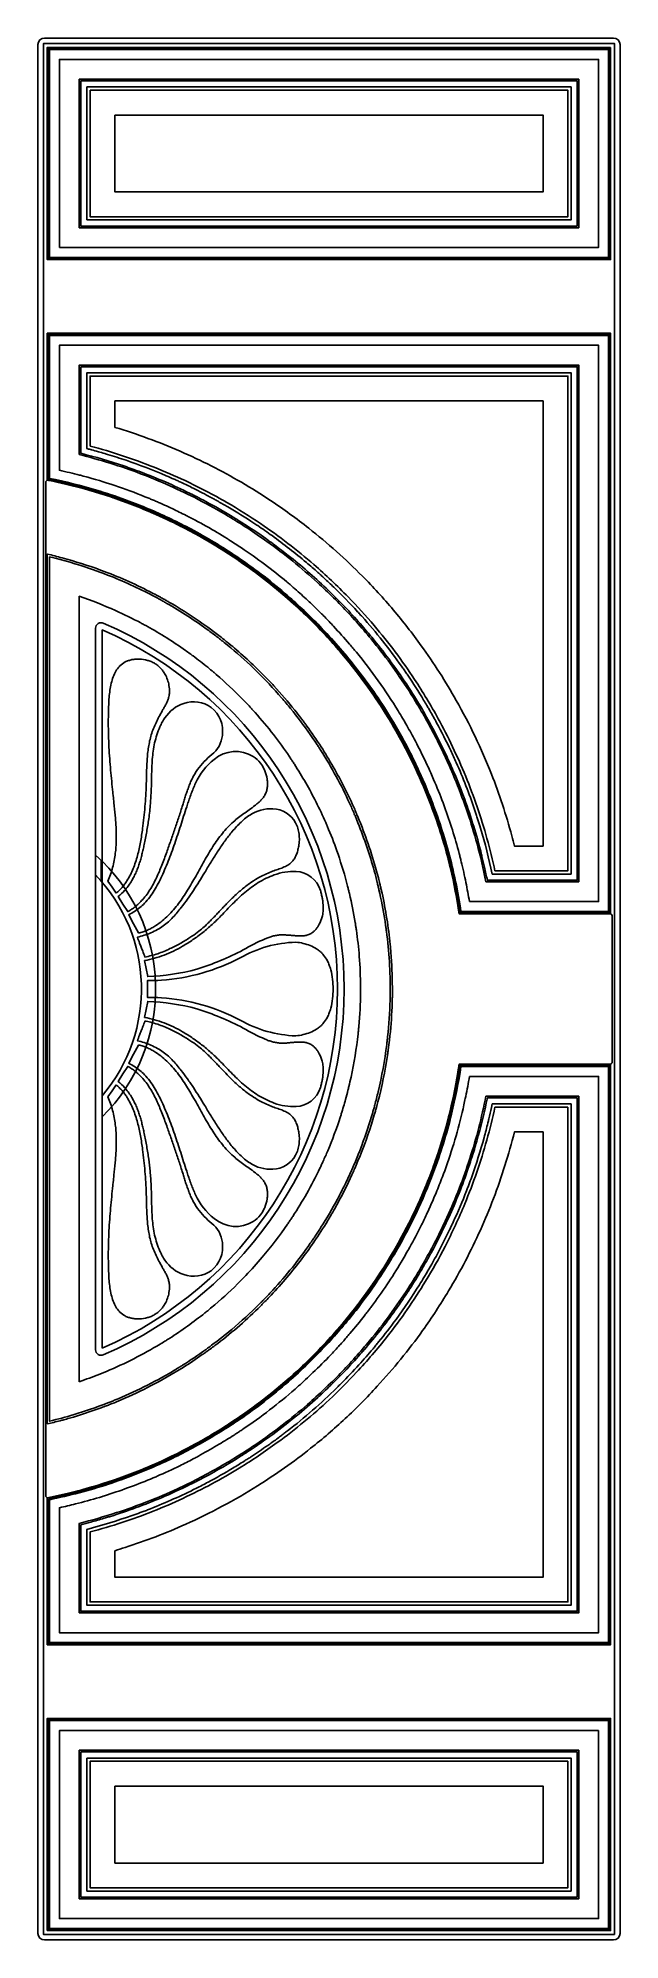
# Model space of a CAD drawing. Header units: millimetres. Extents: x 2932 to 3462, y 15260 to 16990.
import ezdxf

# ---------------------------------------------------------------- set-up
doc = ezdxf.new("R2010")
doc.units = ezdxf.units.MM

msp = doc.modelspace()

# ---------------------------------------------------------------- linework, layer by layer
for points in [[(2932, 15266.1, 0.414209), (2938, 15260.1), (3456, 15260.1, 0.414209), (3462, 15266.1), (3462, 16984.1, 0.414209), (3456, 16990.1), (2938, 16990.1, 0.414209), (2932, 16984.1), (2932, 15266.1)], [(2940.5, 16588, -0.014506), (2967.6, 16581.8, -0.014834), (2994.3, 16574, -0.028355), (3043.7, 16554.8, -0.021385), (3080.2, 16536.3, -0.020196), (3113, 16516, -0.029616), (3156.9, 16482.4, -0.026761), (3193.7, 16447, -0.0214), (3220.3, 16416, -0.029594), (3251.7, 16370.5, -0.025561), (3274.9, 16327.5, -0.020808), (3290.4, 16291, -0.02961), (3306.8, 16238.2, -0.023798), (3315.5, 16193.6), (3384.5, 16193.6), (3453.5, 16193.6), (3453.5, 16457.6), (3453.5, 16721.6), (3197, 16721.6), (2940.5, 16721.6), (2940.5, 16654.8), (2940.5, 16588)], [(2941.5, 16720.6), (2941.5, 16588.8, -0.019272), (2977.2, 16580.2, -0.002005), (2980.9, 16579.2, -0.000956), (2982.7, 16578.6, -0.001059), (2984.6, 16578.1, -0.000952), (2986.4, 16577.5, -0.018979), (3020, 16565.9, -0.004996), (3028.7, 16562.4, -0.000988), (3030.4, 16561.7, -0.007061), (3042.6, 16556.4, -0.012071), (3063.2, 16546.5, -0.000982), (3064.9, 16545.7, -0.001057), (3066.6, 16544.8, -0.000978), (3068.3, 16543.9, -0.000958), (3070, 16543, -0.017836), (3099.7, 16525.9, -0.002001), (3102.9, 16523.9, -0.000994), (3104.5, 16522.8, -0.000995), (3106.1, 16521.8, -0.021434), (3138.9, 16498.5, -0.02044), (3168.1, 16473.8, -0.003965), (3173.6, 16468.6, -0.013788), (3192.3, 16449.9, -0.000925), (3193.6, 16448.5, -0.000969), (3194.9, 16447.2, -0.001009), (3196.2, 16445.8, -0.000975), (3197.4, 16444.4, -0.004919), (3203.6, 16437.5, -0.009734), (3215.6, 16423.4, -0.001897), (3217.9, 16420.5, -0.000887), (3219.1, 16419, -0.000951), (3220.3, 16417.6, -0.000965), (3221.4, 16416.1, -0.01107), (3233.9, 16399.4, -0.025294), (3259.4, 16359.5, -0.004023), (3263.1, 16352.7, -0.014078), (3275.4, 16328.7, -0.000852), (3276.3, 16326.9, -0.000996), (3277.1, 16325.2, -0.000931), (3277.9, 16323.4, -0.000835), (3278.7, 16321.7, -0.003995), (3281.8, 16314.9, -0.010816), (3289.6, 16295.9, -0.001965), (3291, 16292.4, -0.000967), (3291.6, 16290.6, -0.000987), (3292.3, 16288.9, -0.000845), (3292.9, 16287.1, -0.013051), (3300.7, 16263.8, -0.02016), (3310.3, 16227.3, -0.002046), (3311.1, 16223.6, -0.005812), (3313.3, 16212.7, -0.009561), (3316.4, 16194.6), (3452.5, 16194.6), (3452.5, 16720.6), (2941.5, 16720.6)], [(2942.5, 16589.6), (2942.5, 16654.6), (2942.5, 16719.6), (3197, 16719.6), (3451.5, 16719.6), (3451.5, 16457.6), (3451.5, 16195.6), (3384.4, 16195.6), (3317.2, 16195.6, 0.014425), (3312.3, 16222.9, 0.014752), (3305.8, 16249.9, 0.028183), (3289, 16300.1, 0.021263), (3272.3, 16337.4, 0.020669), (3253.1, 16372.1, 0.030024), (3220.9, 16418.3, 0.025416), (3188.8, 16455, 0.021263), (3159.2, 16483, 0.029428), (3115.5, 16516.7, 0.025417), (3073.9, 16542.1, 0.021271), (3037.2, 16559.9, 0.029429), (2985.4, 16578.9, 0.023059), (2942.5, 16589.6)], [(3324.9, 16204.6), (3442.5, 16204.6), (3442.5, 16710.6), (2951.5, 16710.6), (2951.5, 16596.9, -0.009659), (2969.9, 16592.6, -0.000964), (2971.7, 16592.1, -0.003007), (2977.4, 16590.6, -0.030644), (3032.8, 16571.5, -0.002065), (3036.4, 16570, -0.000949), (3038.2, 16569.3, -0.001054), (3040, 16568.5, -0.001022), (3041.8, 16567.7, -0.008047), (3056.1, 16561.2, -0.007086), (3068.3, 16555.1, -0.000975), (3070.1, 16554.2, -0.000906), (3071.8, 16553.3, -0.000884), (3073.6, 16552.4, -0.000926), (3075.3, 16551.5, -0.006059), (3085.7, 16545.8, -0.011045), (3104.3, 16534.8, -0.000971), (3105.9, 16533.8, -0.006996), (3117.2, 16526.4, -0.027059), (3158.6, 16495.4, -0.002033), (3161.6, 16492.9, -0.000804), (3163, 16491.7, -0.000961), (3164.5, 16490.4, -0.000981), (3166, 16489.1, -0.00804), (3177.6, 16478.6, -0.007076), (3187.5, 16469.1, -0.000883), (3188.9, 16467.7, -0.000884), (3190.3, 16466.4, -0.000953), (3191.7, 16465, -0.000987), (3193.1, 16463.6, -0.006046), (3201.2, 16455, -0.011037), (3215.7, 16438.9, -0.004989), (3221.9, 16431.5, -0.034338), (3260, 16378, -0.004028), (3264, 16371.4, -0.000768), (3265, 16369.7, -0.001224), (3266, 16368.1, -0.00099), (3266.9, 16366.4, -0.007975), (3274.6, 16352.6, -0.010028), (3283.5, 16335, -0.00098), (3284.3, 16333.3, -0.001173), (3285.2, 16331.5, -0.000951), (3286, 16329.7, -0.000883), (3286.8, 16328, -0.006967), (3292.3, 16315.7, -0.011862), (3300.9, 16294.4, -0.000984), (3301.5, 16292.6, -0.000943), (3302.2, 16290.8, -0.023246), (3315.5, 16248.5, -0.001964), (3316.5, 16244.7, -0.001039), (3317, 16242.8, -0.001041), (3317.4, 16240.9, -0.010024), (3321.7, 16221.9, -0.009067), (3324.9, 16204.6)], [(2969.5, 16611.2, -0.0291), (3025.5, 16593.8, -0.02879), (3077.9, 16570.4, -0.015327), (3105.1, 16555.3, -0.020806), (3140.3, 16532.3, -0.029958), (3186.6, 16494.8, -0.019715), (3215, 16466.7, -0.020259), (3241.7, 16435.6, -0.029955), (3275.8, 16386.7, -0.020251), (3295.7, 16350.9, -0.020257), (3312.7, 16313.6, -0.029966), (3331.8, 16257.2, -0.017519), (3339.9, 16222.6), (3382.2, 16222.6), (3424.5, 16222.6), (3424.5, 16457.6), (3424.5, 16692.6), (3197, 16692.6), (2969.5, 16692.6), (2969.5, 16651.9), (2969.5, 16611.2)], [(2971, 16691.1), (2971, 16612.4, -0.020179), (3010.1, 16600.9, -0.001928), (3013.7, 16599.6, -0.000963), (3015.6, 16599, -0.000964), (3017.4, 16598.3, -0.000995), (3019.2, 16597.7, -0.004835), (3028.3, 16594.3, -0.024347), (3072.8, 16574.8, -0.001933), (3076.2, 16573, -0.004838), (3084.9, 16568.5, -0.013492), (3108.8, 16554.9, -0.000938), (3110.4, 16553.9, -0.00089), (3112.1, 16552.9, -0.000887), (3113.8, 16551.8, -0.00089), (3115.4, 16550.8, -0.003851), (3121.9, 16546.7, -0.010541), (3139.5, 16534.8, -0.001915), (3142.6, 16532.5, -0.000953), (3144.2, 16531.4, -0.000986), (3145.8, 16530.2, -0.001109), (3147.3, 16529.1, -0.007872), (3159.9, 16519.5, -0.022772), (3194.3, 16489.7, -0.001973), (3197.1, 16487, -0.001046), (3198.6, 16485.6, -0.020321), (3227.1, 16455.5, -0.003905), (3232.2, 16449.5, -0.000766), (3233.5, 16448, -0.000984), (3234.8, 16446.5, -0.001103), (3236, 16445, -0.012723), (3251.7, 16425, -0.027501), (3282, 16379.3, -0.00387), (3285.9, 16372.4, -0.018588), (3303.3, 16338.7, -0.00393), (3306.7, 16331.5, -0.001886), (3308.3, 16327.8, -0.000948), (3309.1, 16326, -0.000834), (3309.9, 16324.2, -0.012814), (3319.5, 16300.4, -0.025731), (3334.9, 16251.4, -0.001869), (3335.8, 16247.6, -0.000775), (3336.3, 16245.7, -0.004916), (3338.6, 16235.9, -0.00591), (3341.2, 16224.1), (3423, 16224.1), (3423, 16691.1), (2971, 16691.1)], [(3345.6, 16229.6), (3417.5, 16229.6), (3417.5, 16685.6), (2976.5, 16685.6), (2976.5, 16616.7, -0.000444), (2979.7, 16615.8), (2980.1, 16615.7), (2980.6, 16615.6, -0.003259), (2987, 16613.8, -0.002754), (2992.6, 16612.2), (2993, 16612.1), (2993.5, 16611.9, -0.000916), (2995.4, 16611.4, -0.00874), (3012.2, 16606, -0.019375), (3048.7, 16592, -0.003878), (3055.9, 16588.8, -0.000897), (3057.7, 16588, -0.000923), (3059.5, 16587.2, -0.000995), (3061.3, 16586.4, -0.005727), (3071.8, 16581.4, -0.008657), (3087.4, 16573.4, -0.001966), (3090.9, 16571.5, -0.000948), (3092.6, 16570.6, -0.000741), (3094.3, 16569.7, -0.00075), (3096, 16568.7, -0.004921), (3104.8, 16563.7, -0.013713), (3128.7, 16548.8, -0.001003), (3130.4, 16547.7, -0.000956), (3132.1, 16546.6, -0.007893), (3145.1, 16537.5, -0.019653), (3176.4, 16513.1, -0.006885), (3186.9, 16504, -0.001889), (3189.8, 16501.4, -0.000944), (3191.3, 16500, -0.000985), (3192.7, 16498.7, -0.005686), (3201.3, 16490.6, -0.015224), (3223.1, 16468.2, -0.000989), (3224.5, 16466.7, -0.000635), (3225.8, 16465.3, -0.000676), (3227.1, 16463.8, -0.028562), (3263.1, 16418.7, -0.001931), (3265.4, 16415.4, -0.001054), (3266.5, 16413.8, -0.001074), (3267.6, 16412.1, -0.000919), (3268.7, 16410.6, -0.01323), (3283.2, 16387.9, -0.002784), (3286.2, 16383, -0.001007), (3287.1, 16381.3, -0.000834), (3288.1, 16379.7, -0.000973), (3289.1, 16377.9, -0.005939), (3295, 16367.3, -0.013794), (3307.9, 16342, -0.005895), (3312.9, 16331.1, -0.022702), (3329.5, 16288.5, -0.001928), (3330.8, 16284.7, -0.000944), (3331.4, 16282.8, -0.000876), (3332, 16280.9, -0.000925), (3332.6, 16279, -0.003798), (3335, 16271.5, -0.021208), (3345.6, 16229.6)], [(2979.5, 16619), (2979.5, 16650.8), (2979.5, 16682.6), (3197, 16682.6), (3414.5, 16682.6), (3414.5, 16457.6), (3414.5, 16232.6), (3381.3, 16232.6), (3348.1, 16232.6, 0.029372), (3331.9, 16290.8, 0.029028), (3309.5, 16345.5, 0.013846), (3296.5, 16371, 0.020248), (3274.9, 16406.7, 0.030177), (3238.2, 16455.7, 0.017047), (3214.4, 16481.7, 0.020777), (3183.3, 16511.1, 0.030177), (3134.7, 16548.4, 0.017574), (3103.9, 16567.7, 0.020777), (3065.9, 16587.5, 0.030181), (3009, 16610.2, 0.014896), (2979.5, 16619)], [(3002, 16660.1), (3002, 16648), (3002, 16636, -0.029627), (3061.6, 16614.2, -0.02921), (3117.2, 16586, -0.01455), (3143.8, 16569.4, -0.020105), (3178.6, 16544.2, -0.030689), (3227.5, 16500.6, -0.019297), (3255.5, 16470, -0.019552), (3281, 16437.4, -0.027635), (3312.9, 16387.6, -0.017271), (3330.1, 16354.7, -0.017529), (3344.9, 16320.6, -0.0277), (3363.5, 16264.5, -0.004471), (3365.9, 16255.1), (3379, 16255.1), (3392, 16255.1), (3392, 16457.6), (3392, 16660.1), (3197, 16660.1), (3002, 16660.1)], [(2939, 16586.8), (2939, 16125.1), (2939, 15663.5, 0.000688), (2940.1, 15662.6, 0.000906), (2940.5, 15662.2, 0.044216), (3020.5, 15685.6, 0.043939), (3094.6, 15722.4, 0.043571), (3160.7, 15771.1, 0.043206), (3216.9, 15830, 0.043597), (3262.5, 15898.4, 0.043991), (3295.8, 15974.3, 0.043647), (3315.1, 16054.2, 0.001318), (3315.5, 16056.6), (3384.5, 16056.6), (3453.5, 16056.6), (3454.3, 16057.4), (3455, 16058.1), (3455, 16125.1), (3455, 16192.1), (3454.3, 16192.9), (3453.5, 16193.6), (3384.5, 16193.6), (3315.5, 16193.6, 0.044263), (3296.2, 16274.7, 0.043271), (3263.7, 16349.5, 0.043573), (3218.5, 16418.1, 0.043203), (3162.7, 16477.3, 0.04359), (3096.9, 16526.4, 0.043983), (3022.8, 16563.7, 0.044279), (2942.9, 16587.5, 0.001255), (2940.5, 16588, 0.000592), (2939.4, 16587.1), (2939, 16586.8)], [(2940.5, 15729.5, 0.007311), (2952.1, 15732.4, 0.000966), (2953.8, 15732.8, 0.00097), (2955.4, 15733.2, 0.003328), (2960.6, 15734.7, 0.01874), (2989.5, 15744.2, 0.003303), (2994.5, 15746.1, 0.001104), (2996.2, 15746.7, 0.001164), (2997.9, 15747.4, 0.001036), (2999.5, 15748, 0.005497), (3007.7, 15751.4, 0.018622), (3035.1, 15764.3, 0.02054), (3064.1, 15780.8, 0.012919), (3081.6, 15792.5, 0.002155), (3084.5, 15794.5, 0.001046), (3085.9, 15795.5, 0.001083), (3087.3, 15796.5, 0.001292), (3088.8, 15797.6, 0.003258), (3093.1, 15800.8, 0.031818), (3132.4, 15834.5, 0.002172), (3134.9, 15837, 0.001224), (3136.2, 15838.3, 0.00115), (3137.4, 15839.6, 0.000905), (3138.7, 15840.9, 0.003194), (3142.5, 15844.7, 0.026541), (3170.6, 15877.5, 0.013215), (3183.2, 15894.9, 0.014357), (3195.8, 15914.4, 0.002094), (3197.7, 15917.5, 0.001121), (3198.6, 15919.1, 0.000865), (3199.5, 15920.6, 0.000819), (3200.4, 15922.1, 0.005367), (3204.6, 15929.7, 0.018177), (3217.9, 15956.1, 0.003178), (3220, 15960.8, 0.001083), (3220.7, 15962.4, 0.001066), (3221.4, 15964, 0.024912), (3235.7, 16002.1, 0.005401), (3238.2, 16010.5, 0.000861), (3238.7, 16012.2, 0.001), (3239.2, 16013.9, 0.001279), (3239.7, 16015.6, 0.000957), (3240.2, 16017.3, 0.003166), (3241.6, 16022.5, 0.026357), (3250.2, 16064.5, 0.002273), (3250.7, 16068.1, 0.001243), (3251, 16069.8, 0.005458), (3252.1, 16078.7, 0.018583), (3254.4, 16108.8, 0.0033), (3254.6, 16114.1, 0.00125), (3254.6, 16115.9, 0.000855), (3254.7, 16117.6, 0.000803), (3254.7, 16119.4, 0.004365), (3254.7, 16126.5, 0.019701), (3253.4, 16158.5, 0.00438), (3252.7, 16165.6, 0.029097), (3245.3, 16212.3, 0.00213), (3244.5, 16215.7, 0.000976), (3244.1, 16217.4, 0.00099), (3243.7, 16219.1, 0.001001), (3243.3, 16220.9, 0.003242), (3242, 16226.1, 0.031821), (3225.9, 16275.3, 0.002206), (3224.6, 16278.6, 0.000924), (3223.9, 16280.3, 0.00107), (3223.2, 16281.9, 0.001185), (3222.5, 16283.6, 0.00329), (3220.4, 16288.6, 0.026566), (3200.9, 16327.1, 0.013235), (3189.8, 16345.5, 0.01436), (3176.6, 16364.6, 0.00215), (3174.5, 16367.5, 0.000938), (3173.4, 16369, 0.001148), (3172.3, 16370.4, 0.001158), (3171.3, 16371.8, 0.005417), (3165.9, 16378.6, 0.018198), (3146.7, 16401, 0.003166), (3143.1, 16404.8, 0.000784), (3141.9, 16406.1, 0.000959), (3140.7, 16407.3, 0.024926), (3111, 16435.1, 0.005437), (3104.2, 16440.7, 0.001018), (3102.8, 16441.8, 0.00098), (3101.5, 16442.9, 0.000941), (3100.1, 16444, 0.001046), (3098.7, 16445.1, 0.003223), (3094.4, 16448.4, 0.031821), (3051.3, 16477.1, 0.002166), (3048.2, 16478.8, 0.001069), (3046.6, 16479.7, 0.001045), (3045.1, 16480.6, 0.001016), (3043.5, 16481.4, 0.003213), (3038.9, 16483.9, 0.029283), (2995.5, 16503.8, 0.002125), (2992.2, 16505, 0.00107), (2990.6, 16505.6, 0.001144), (2988.9, 16506.2, 0.022544), (2954, 16517.3, 0.008592), (2940.5, 16520.7), (2940.5, 15729.5)], [(2942.5, 16518.2), (2942.5, 15732, 0.01431), (2964.8, 15738, 0.019692), (2994.9, 15748.4, 0.002262), (2998.2, 15749.6, 0.00111), (2999.8, 15750.3, 0.001039), (3001.5, 15751, 0.036721), (3054.5, 15777.3, 0.003334), (3059.1, 15780.1, 0.001077), (3060.6, 15781, 0.001156), (3062.1, 15782, 0.000997), (3063.7, 15782.9, 0.015442), (3084.4, 15796.8, 0.002239), (3087.2, 15798.9, 0.001098), (3088.7, 15800, 0.000991), (3090.1, 15801.1, 0.014338), (3108.4, 15815.5, 0.020992), (3133.5, 15838.4, 0.001047), (3134.7, 15839.7, 0.001177), (3136, 15841, 0.00123), (3137.3, 15842.3, 0.001166), (3138.5, 15843.5, 0.006505), (3145.8, 15851.2, 0.033799), (3180, 15893.8, 0.002165), (3182, 15896.7, 0.001062), (3183, 15898.2, 0.00119), (3184, 15899.6, 0.001122), (3185, 15901.1, 0.005299), (3189.7, 15908.4, 0.018275), (3204.7, 15933.9, 0.007726), (3210.4, 15945.1, 0.021132), (3224.3, 15976.2, 0.002181), (3225.6, 15979.5, 0.001004), (3226.3, 15981.2, 0.001042), (3226.9, 15982.9, 0.019484), (3236.8, 16012.8, 0.000715), (3237.3, 16014.5, 0.000693), (3237.8, 16016.2, 0.000838), (3238.3, 16017.9, 0.000971), (3238.7, 16019.6, 0.007551), (3241.7, 16031.5, 0.027091), (3249.6, 16074.6, 0.002168), (3250, 16078.1, 0.001246), (3250.2, 16079.8, 0.00098), (3250.4, 16081.6, 0.020737), (3252.6, 16115, 0.002219), (3252.7, 16118.6, 0.001226), (3252.7, 16120.3, 0.000824), (3252.7, 16122.1, 0.034465), (3249.3, 16177.6, 0.00227), (3248.8, 16181.1, 0.000971), (3248.6, 16182.9, 0.003176), (3247.8, 16188.1, 0.017156), (3242.5, 16215.3, 0.000884), (3242.1, 16217, 0.000978), (3241.7, 16218.7, 0.00127), (3241.3, 16220.4, 0.001237), (3240.9, 16222.1, 0.006559), (3238.2, 16232.5, 0.028546), (3223.4, 16276.2, 0.002178), (3222.1, 16279.5, 0.001297), (3221.4, 16281.2, 0.001309), (3220.7, 16282.8, 0.001086), (3220, 16284.4, 0.006502), (3215.7, 16294.1, 0.033799), (3189.6, 16342.1, 0.002203), (3187.6, 16345.1, 0.00087), (3186.7, 16346.5, 0.001039), (3185.7, 16348, 0.000908), (3184.7, 16349.5, 0.005275), (3179.8, 16356.7, 0.018263), (3162, 16380.3, 0.007711), (3153.9, 16389.9, 0.021144), (3130.5, 16414.7, 0.002257), (3128, 16417.2, 0.001252), (3126.7, 16418.4, 0.001235), (3125.4, 16419.6, 0.019498), (3101.6, 16440.3, 0.001222), (3100.2, 16441.4, 0.000959), (3098.8, 16442.5, 0.001144), (3097.4, 16443.6, 0.0011), (3096, 16444.7, 0.006532), (3087.5, 16451.1, 0.02853), (3048.8, 16476.2, 0.002157), (3045.7, 16477.9, 0.00098), (3044.1, 16478.8, 0.001072), (3042.6, 16479.7, 0.001007), (3041, 16480.5, 0.00644), (3031.7, 16485.4, 0.028165), (2990, 16503.7, 0.002131), (2986.7, 16504.9, 0.001074), (2985, 16505.5, 0.001033), (2983.4, 16506.1, 0.023062), (2947.7, 16516.9, 0.003267), (2942.5, 16518.2)], [(2969.5, 15767.9, 0.01323), (2988.2, 15774.8, 0.002215), (2991.3, 15776, 0.000907), (2992.8, 15776.6, 0.001133), (2994.4, 15777.3, 0.036376), (3043.2, 15802.1, 0.003388), (3047.6, 15804.7, 0.001131), (3049.1, 15805.7, 0.001093), (3050.5, 15806.6, 0.001001), (3052, 15807.5, 0.026118), (3083.9, 15830.4, 0.002254), (3086.6, 15832.5, 0.001058), (3087.9, 15833.6, 0.004369), (3093, 15837.9, 0.02114), (3116.5, 15859.6, 0.002143), (3118.8, 15862, 0.000836), (3120, 15863.2, 0.000959), (3121.2, 15864.5, 0.01479), (3136.2, 15881.1, 0.025101), (3159.2, 15911.2, 0.002226), (3161.1, 15914, 0.001119), (3162.1, 15915.5, 0.000928), (3163.1, 15916.9, 0.001168), (3164, 15918.3, 0.016052), (3176.7, 15939.1, 0.017235), (3188.8, 15962.2, 0.001081), (3189.5, 15963.8, 0.000931), (3190.2, 15965.4, 0.001195), (3191, 15967, 0.001328), (3191.7, 15968.5, 0.006746), (3195.8, 15977.9, 0.021458), (3207.2, 16008.2, 0.00218), (3208.2, 16011.5, 0.009124), (3212.1, 16024.7, 0.005683), (3214.3, 16033, 0.00102), (3214.7, 16034.6, 0.00099), (3215.1, 16036.3, 0.005689), (3217.1, 16044.8, 0.026433), (3223.5, 16084.2, 0.002193), (3223.9, 16087.6, 0.001258), (3224, 16089.3, 0.001288), (3224.2, 16091.1, 0.020497), (3225.7, 16122, 0.003452), (3225.7, 16127.2, 0.018277), (3224.6, 16154.7, 0.01603), (3221.9, 16178.7, 0.002219), (3221.4, 16182.1, 0.000861), (3221.1, 16183.8, 0.001031), (3220.9, 16185.5, 0.017874), (3215.6, 16212, 0.002313), (3214.8, 16215.2, 0.001185), (3214.4, 16216.9, 0.001042), (3214, 16218.5, 0.020266), (3205.2, 16247.9, 0.015782), (3196.7, 16270.2, 0.002106), (3195.4, 16273.4, 0.001147), (3194.7, 16274.9, 0.000964), (3194, 16276.5, 0.01365), (3185.2, 16295.2, 0.026237), (3165.5, 16329.6, 0.002264), (3163.6, 16332.5, 0.001052), (3162.7, 16333.9, 0.001204), (3161.7, 16335.3, 0.001201), (3160.8, 16336.8, 0.016062), (3146.5, 16356.5, 0.017254), (3129.8, 16376.5, 0.001109), (3128.6, 16377.8, 0.001058), (3127.4, 16379.1, 0.001208), (3126.3, 16380.3, 0.000991), (3125.1, 16381.6, 0.006687), (3118, 16389, 0.021448), (3094.4, 16411.2, 0.001074), (3093.1, 16412.3, 0.001221), (3091.8, 16413.4, 0.004453), (3086.6, 16417.7, 0.011256), (3073.2, 16428.1, 0.001069), (3071.8, 16429.1, 0.001026), (3070.5, 16430.1, 0.003342), (3066.3, 16433.1, 0.027156), (3031.6, 16454.9, 0.002238), (3028.6, 16456.5, 0.001188), (3027.1, 16457.3, 0.001143), (3025.6, 16458.1, 0.016835), (3002.7, 16469.3, 0.023624), (2969.5, 16482.4), (2969.5, 15767.9)], [(2984.5, 15796.9), (2984.5, 16453.3, -0.538664), (2991.5, 16457.9, -0.658893), (2991.5, 15792.3, -0.538661), (2984.5, 15796.9)], [(2990.5, 15798.4), (2990.5, 16451.8, -0.655839), (2990.5, 15798.4)], [(3003.2, 16212.3, 0.028419), (3006, 16214.8, 0.022884), (3008.6, 16217.5, 0.020034), (3010.9, 16220.4, 0.015395), (3013, 16223.6, 0.023204), (3016.1, 16229, 0.019472), (3018.7, 16234.6, 0.017727), (3020.8, 16240.4, 0.014247), (3022.6, 16246.4, 0.012354), (3024.1, 16252.5, 0.009084), (3025.4, 16258.7, 0.007415), (3026.4, 16264.9, 0.004323), (3027.3, 16271.1, 0.011863), (3029.4, 16291, 0.012617), (3030.6, 16310.9, 0.002668), (3030.8, 16316.9, -0.001433), (3030.9, 16322.9, -0.003427), (3031.1, 16328.8, -0.007575), (3031.5, 16334.8, -0.009729), (3032, 16340.7, -0.014119), (3032.9, 16346.5, -0.016441), (3034, 16352.2, -0.020973), (3035.6, 16357.8, -0.020694), (3037.7, 16363.3, -0.013961), (3040.1, 16368.7, -0.010703), (3042.9, 16374, -0.004472), (3045.8, 16379.3, 0.001513), (3047.4, 16382.1, 0.01411), (3049, 16385, 0.020887), (3050.2, 16387.9, 0.034528), (3051.2, 16391, 0.045186), (3051.8, 16395, 0.058681), (3051.3, 16401.3, 0.0828), (3047.7, 16411.3, 0.028883), (3045.8, 16414.3, 0.032701), (3043.6, 16417, 0.034568), (3041, 16419.4, 0.036808), (3038.1, 16421.4, 0.034738), (3035, 16422.9, 0.029535), (3031.6, 16424, 0.057386), (3024.6, 16425.1, 0.026338), (3021, 16425.1, 0.031656), (3017.6, 16424.7, 0.030873), (3014.4, 16423.8, 0.04041), (3011.3, 16422.6, 0.077029), (3006.6, 16419.1, 0.053638), (3003.6, 16415.3, 0.046502), (3001, 16410.4, 0.032495), (2999.1, 16404.7, 0.024287), (2997.8, 16398.5, 0.015705), (2996.9, 16392, 0.011557), (2996.5, 16385.4, 0.005457), (2996.2, 16378.7, 0.006858), (2996, 16367.2, 0.007394), (2996.2, 16355.8, 0.01136), (2997.3, 16334.5, 0.003896), (2998.1, 16324.3, 0.003027), (2999.1, 16314.1, 0.001111), (3000.1, 16304), (3000.3, 16302.7), (3000.4, 16301.4), (3000.7, 16298.8), (3000.8, 16297.5), (3001, 16296.3), (3001, 16295.6), (3001.1, 16295), (3001.2, 16294.3), (3001.2, 16293.7, -0.000998), (3001.8, 16288.1, -0.003235), (3002.3, 16282.5, -0.004336), (3002.8, 16276.9, -0.006586), (3003.1, 16271.3, -0.007732), (3003.3, 16265.6, -0.01005), (3003.3, 16259.9, -0.011289), (3003, 16254.3, -0.013713), (3002.4, 16248.6, -0.03355), (2999.9, 16235.6, -0.034946), (2995.6, 16223.1), (2999.4, 16217.7), (3003.2, 16212.3)], [(3089.7, 16381.3, 0.240817), (3064.7, 16384.9, 0.164336), (3047.6, 16371.8, 0.021668), (3045.2, 16367.8, 0.018383), (3043, 16363.6, 0.028782), (3040.3, 16356.4, 0.024184), (3038.2, 16349, 0.020712), (3036.9, 16341.5, 0.013937), (3036.1, 16334, 0.010526), (3035.7, 16326.4, 0.00378), (3035.4, 16318.8, 0.000514), (3035.3, 16311.2, -0.006199), (3035, 16303.6, -0.010079), (3034.4, 16293.8, -0.012695), (3032.9, 16279.9, -0.009963), (3031, 16268.2, -0.008278), (3028.7, 16256.5, -0.003595), (3027.8, 16252.1, -0.006147), (3026.7, 16247.7, -0.007508), (3025.6, 16243.3, -0.010149), (3024.2, 16239, -0.011605), (3022.7, 16234.7, -0.014336), (3021, 16230.6, -0.015838), (3019, 16226.6, -0.018392), (3016.8, 16222.7, -0.043689), (3010.8, 16214.7, -0.041306), (3005, 16209.2), (3009.4, 16202.4), (3013.8, 16195.5, 0.027735), (3017.3, 16197.6, 0.022972), (3020.5, 16199.9, 0.020529), (3023.5, 16202.6, 0.016736), (3026.4, 16205.5, 0.023755), (3030.4, 16210.2, 0.019957), (3033.9, 16215.3, 0.017664), (3037.1, 16220.7, 0.013457), (3039.9, 16226.3, 0.011294), (3042.5, 16232, 0.007288), (3044.8, 16237.8, 0.005324), (3047.1, 16243.7, 0.001465), (3049.2, 16249.6, 0.001156), (3053, 16260.3, 0.002188), (3056.7, 16271, 0.002667), (3060.3, 16281.7, 0.003348), (3063.8, 16292.6, 0.000518), (3065.1, 16296.8, -0.003136), (3066.4, 16301, -0.004957), (3067.9, 16305.2, -0.00867), (3069.4, 16309.4, -0.010654), (3071, 16313.4, -0.014549), (3072.9, 16317.4, -0.016636), (3075, 16321.2, -0.020455), (3077.4, 16324.8, -0.072906), (3090.3, 16338.3, 0.204776), (3099.9, 16355.8, 0.265149), (3089.7, 16381.3)], [(3092.4, 16333.9, 0.119076), (3075.5, 16312.3, 0.010577), (3073.4, 16307.6, 0.007037), (3071.6, 16302.8, 0.005543), (3069.8, 16297.9, 0.002495), (3068.2, 16293.1, 0.002652), (3065.3, 16284.4, 0.000638), (3062.6, 16276, -0.000608), (3059.9, 16267.6, -0.002819), (3057.2, 16259.5, -0.004163), (3054.4, 16251.4, -0.006341), (3051.4, 16243.5, -0.007588), (3048.2, 16235.5, -0.009353), (3044.7, 16227.7, -0.010294), (3041.5, 16221.1, -0.018581), (3037.9, 16214.7, -0.023611), (3033.7, 16208.6, -0.032197), (3029, 16203.1, -0.055665), (3020, 16195.7, -0.03098), (3014.6, 16192.7), (3019.1, 16184.4), (3023.6, 16176.1, 0.031789), (3027.8, 16177.2, 0.025581), (3031.8, 16178.7, 0.022389), (3035.6, 16180.6, 0.017617), (3039.3, 16182.8, 0.02716), (3045.2, 16187.1, 0.023439), (3050.5, 16191.9, 0.020842), (3055.5, 16197.2, 0.016263), (3060.1, 16202.9, 0.013757), (3064.3, 16208.9, 0.00941), (3068.3, 16215.1, 0.007232), (3072.2, 16221.6, 0.003173), (3075.9, 16228.1, 0.00123), (3079.6, 16234.8, -0.002824), (3083.4, 16241.5, -0.00492), (3087.2, 16248.1, -0.009192), (3091.2, 16254.6, -0.011546), (3095.4, 16260.7, -0.016103), (3099.9, 16266.6, -0.018611), (3104.7, 16272.1, -0.023122), (3110, 16277.2, -0.016905), (3114.6, 16281, -0.006252), (3119.5, 16284.6, -0.001001), (3124.4, 16288.2, 0.006605), (3129.4, 16291.9, 0.009177), (3132.1, 16294.1, 0.021328), (3134.5, 16296.3, 0.028485), (3136.7, 16298.8, 0.043291), (3138.6, 16301.5, 0.049733), (3140, 16304.9, 0.041556), (3140.8, 16308.4, 0.037228), (3141, 16312.2, 0.033637), (3140.7, 16316.1, 0.06296), (3138.6, 16323.7, 0.031031), (3136.8, 16327.2, 0.034842), (3134.7, 16330.5, 0.082253), (3128, 16336.6, 0.324892), (3092.4, 16333.9)], [(3145.9, 16289.1, 0.156285), (3124.9, 16283.3, 0.026634), (3120.2, 16279.8, 0.020789), (3115.8, 16275.9, 0.017542), (3111.8, 16271.7, 0.011578), (3108, 16267.3, 0.009086), (3104.6, 16263, 0.007399), (3101.3, 16258.6, 0.006523), (3098.2, 16254.1, 0.004761), (3095.2, 16249.5, 0.003924), (3092.3, 16244.9, 0.002132), (3089.4, 16240.3, 0.001315), (3086.5, 16235.6, -0.000455), (3083.7, 16230.9, -0.002498), (3078.7, 16222.8, -0.006262), (3073.6, 16214.8, -0.008181), (3068.2, 16206.9, -0.010933), (3062.5, 16199.3, -0.009407), (3058.8, 16194.7, -0.015923), (3054.9, 16190.3, -0.019488), (3050.7, 16186.2, -0.026469), (3046.1, 16182.6, -0.02957), (3040.7, 16179.1, -0.02489), (3034.9, 16176.3, -0.022548), (3028.8, 16174, -0.019627), (3022.6, 16172.2, 0.011171), (3024.5, 16166.9, 0.001896), (3026, 16163.2, -0.001932), (3027.4, 16159.5, -0.01112), (3029.3, 16154.2, 0.020359), (3035.3, 16155.5, 0.017701), (3041, 16157.2, 0.01697), (3046.6, 16159.3, 0.015339), (3052.2, 16161.8, 0.005822), (3056.9, 16164.1, 0.00761), (3061.6, 16166.6, 0.008444), (3066.1, 16169.2, 0.01011), (3070.4, 16171.9, 0.017522), (3077.1, 16176.6, 0.03121), (3086.7, 16184.9, 0.004986), (3089.7, 16187.9, 0.003503), (3092.7, 16190.9, 0.001615), (3095.6, 16194), (3096, 16194.4), (3096.4, 16194.8), (3097.1, 16195.6), (3098.5, 16197.1, -0.000919), (3101.5, 16200.2, -0.002956), (3104.4, 16203.3, -0.004004), (3107.4, 16206.3, -0.006031), (3110.4, 16209.2, -0.008529), (3114.3, 16212.8, -0.010138), (3118.3, 16216.2, -0.022747), (3126.7, 16222.5, -0.041924), (3140.1, 16229.9, -0.018623), (3145.7, 16232.3, -0.005866), (3148.1, 16233.1, 0.00071), (3150.5, 16233.9, 0.003871), (3152.8, 16234.7, 0.010734), (3155.1, 16235.6, 0.014623), (3157.3, 16236.6, 0.022491), (3159.4, 16237.7, 0.027157), (3161.3, 16239, 0.035501), (3163, 16240.5, 0.052705), (3165.2, 16243.2, 0.045195), (3167.2, 16247.1, 0.032623), (3168.5, 16251, 0.024104), (3169.4, 16255, 0.031623), (3170, 16260.6, 0.038589), (3169.7, 16266, 0.042903), (3168.7, 16271.3, 0.048484), (3166.6, 16276.3, 0.262599), (3145.9, 16289.1)], [(2990.5, 16008.9, 0.433967), (2984.5, 16246.9)], [(2984.5, 16228.9, -0.384563), (2990.5, 16028)], [(3076.7, 16143.1, 0.045714), (3118.8, 16160.6, -0.030053), (3138.9, 16170.8, -0.016148), (3142.2, 16172.1, -0.021369), (3145.6, 16173.2, -0.023969), (3149.1, 16173.9, -0.027534), (3152.7, 16174.3, -0.024348), (3156.4, 16174.3, -0.00956), (3160, 16174.1, -0.003775), (3163.7, 16173.8, 0.009371), (3167.4, 16173.5, 0.016296), (3171, 16173.4, 0.032179), (3174.5, 16173.6, 0.042667), (3177.7, 16174.3, 0.058625), (3180.8, 16175.7, 0.045564), (3183, 16177.3, 0.033824), (3185, 16179.3, 0.029575), (3186.7, 16181.6, 0.026162), (3188.2, 16184.1, 0.062482), (3190.7, 16190.6, 0.037103), (3191.6, 16195.5, 0.020528), (3191.7, 16198.6, 0.017667), (3191.6, 16201.6, 0.016263), (3191.4, 16204.7, 0.013665), (3190.9, 16207.9, 0.015094), (3190.1, 16211.4, 0.017955), (3189.2, 16214.8, 0.321633), (3167, 16232, 0.097724), (3147, 16228.9, 0.025774), (3139.7, 16225.8, 0.02397), (3132.6, 16221.9, 0.021578), (3126.3, 16217.6, 0.016352), (3120.3, 16212.9, 0.013511), (3114.6, 16207.8, 0.007762), (3109.2, 16202.6, 0.004769), (3103.9, 16197.1, -0.000974), (3098.6, 16191.6, -0.01548), (3090.5, 16183.7, -0.017489), (3082.1, 16176.6, -0.017247), (3073.1, 16170, -0.016184), (3063.7, 16164, -0.02356), (3055.5, 16159.6, -0.02144), (3046.9, 16156, -0.020381), (3038.1, 16153.1, -0.019356), (3029.1, 16150.9), (3030.5, 16143.7), (3031.9, 16136.4, 0.055221), (3076.7, 16143.1)], [(3031.6, 16125.1), (3031.6, 16117.4, -0.030168), (3044.4, 16117, -0.105822), (3116.1, 16096.8, 0.121573), (3166.9, 16082.5, 0.03221), (3173.5, 16083.6, 0.038272), (3179.8, 16085.6, 0.046494), (3185.6, 16088.6, 0.028771), (3188.2, 16090.4, 0.030441), (3190.6, 16092.6, 0.022031), (3192.1, 16094.2, 0.051855), (3195.5, 16099.4, 0.026639), (3197.2, 16103.4, 0.025782), (3198.6, 16107.6, 0.038005), (3200.3, 16116.4, 0.029754), (3200.7, 16125.1, 0.029754), (3200.3, 16133.9, 0.038005), (3198.6, 16142.6, 0.025782), (3197.2, 16146.8, 0.026639), (3195.5, 16150.8, 0.051824), (3192.1, 16156, 0.022044), (3190.6, 16157.6, 0.030442), (3188.2, 16159.8, 0.028775), (3185.6, 16161.7, 0.046492), (3179.8, 16164.6, 0.03827), (3173.5, 16166.6, 0.032205), (3166.9, 16167.7, 0.121573), (3116.1, 16153.5, -0.105821), (3044.4, 16133.2, -0.030163), (3031.6, 16132.8), (3031.6, 16125.1)], [(3076.7, 16107.1, -0.045714), (3118.8, 16089.6, 0.030054), (3138.9, 16079.4, 0.016147), (3142.2, 16078.1, 0.02137), (3145.6, 16077.1, 0.023973), (3149.1, 16076.3, 0.027531), (3152.7, 16075.9, 0.024348), (3156.4, 16075.9, 0.00956), (3160, 16076.1, 0.003768), (3163.7, 16076.5, -0.009363), (3167.4, 16076.7, -0.016295), (3171, 16076.8, -0.032184), (3174.5, 16076.6, -0.042658), (3177.7, 16075.9, -0.058631), (3180.8, 16074.5, -0.045565), (3183, 16072.9, -0.033822), (3185, 16070.9, -0.029575), (3186.7, 16068.6, -0.026161), (3188.2, 16066.2, -0.062484), (3190.7, 16059.6, -0.037103), (3191.6, 16054.7, -0.020528), (3191.7, 16051.7, -0.017667), (3191.6, 16048.6, -0.016261), (3191.4, 16045.5, -0.013663), (3190.9, 16042.3, -0.015094), (3190.1, 16038.8, -0.017957), (3189.2, 16035.4, -0.321633), (3167, 16018.2, -0.097724), (3147, 16021.3, -0.025775), (3139.7, 16024.5, -0.023971), (3132.6, 16028.3, -0.02158), (3126.3, 16032.6, -0.016364), (3120.3, 16037.3, -0.013514), (3114.6, 16042.4, -0.007768), (3109.2, 16047.7, -0.004771), (3103.9, 16053.1, 0.000976), (3098.6, 16058.6, 0.015483), (3090.5, 16066.5, 0.017491), (3082.1, 16073.6, 0.017248), (3073.1, 16080.2, 0.016186), (3063.7, 16086.2, 0.023561), (3055.5, 16090.6, 0.021443), (3046.9, 16094.2, 0.020381), (3038.1, 16097.1, 0.019356), (3029.1, 16099.3), (3030.5, 16106.5), (3031.9, 16113.8, -0.055221), (3076.7, 16107.1)], [(3145.9, 15961.1, -0.156283), (3124.9, 15966.9, -0.026635), (3120.2, 15970.4, -0.020795), (3115.8, 15974.3, -0.017541), (3111.8, 15978.5, -0.01158), (3108, 15982.9, -0.009091), (3104.6, 15987.2, -0.007401), (3101.3, 15991.6, -0.006533), (3098.2, 15996.1, -0.004756), (3095.2, 16000.7, -0.003927), (3092.3, 16005.3, -0.002145), (3089.4, 16009.9, -0.001296), (3086.5, 16014.6, 0.00047), (3083.7, 16019.3, 0.002487), (3078.7, 16027.4, 0.006267), (3073.6, 16035.4, 0.008347), (3068.1, 16043.4, 0.011655), (3062.5, 16050.9, 0.009414), (3058.8, 16055.5, 0.015923), (3054.9, 16059.9, 0.019489), (3050.7, 16064, 0.026471), (3046.1, 16067.7, 0.029572), (3040.7, 16071.1, 0.024886), (3034.9, 16074, 0.022553), (3028.8, 16076.3, 0.019623), (3022.6, 16078, -0.010648), (3024.4, 16083, -0.002399), (3026, 16087, 0.002413), (3027.5, 16091, 0.010653), (3029.3, 16096, -0.018357), (3034.7, 16094.9, -0.019708), (3041, 16093, -0.016972), (3046.6, 16090.9, -0.015339), (3052.2, 16088.5, -0.005817), (3056.9, 16086.1, -0.007613), (3061.6, 16083.6, -0.008443), (3066.1, 16081, -0.010111), (3070.4, 16078.3, -0.017524), (3077.1, 16073.6, -0.031212), (3086.7, 16065.3, -0.004996), (3089.7, 16062.3, -0.003518), (3092.7, 16059.3, -0.001593), (3095.6, 16056.2), (3096, 16055.8), (3096.4, 16055.4), (3097.1, 16054.6), (3098.5, 16053.1, 0.002879), (3104.4, 16047, 0.00604), (3107.4, 16043.9, 0.005538), (3110.4, 16041, 0.008527), (3114.3, 16037.4, 0.010143), (3118.3, 16034, 0.022747), (3126.7, 16027.8, 0.042084), (3140.1, 16020.3, 0.018464), (3145.7, 16018, 0.005866), (3148.1, 16017.1, -0.000687), (3150.5, 16016.3, -0.003863), (3152.8, 16015.5, -0.010741), (3155.1, 16014.6, -0.014627), (3157.3, 16013.6, -0.022497), (3159.4, 16012.5, -0.027159), (3161.3, 16011.2, -0.035502), (3163, 16009.7, -0.052708), (3165.2, 16007, -0.045197), (3167.2, 16003.2, -0.032621), (3168.5, 15999.3, -0.024107), (3169.4, 15995.2, -0.031623), (3170, 15989.7, -0.038589), (3169.7, 15984.2, -0.042903), (3168.7, 15978.9, -0.048485), (3166.6, 15973.9, -0.262598), (3145.9, 15961.1)], [(3092.4, 15916.4, -0.119075), (3075.5, 15937.9, -0.010588), (3073.4, 15942.6, -0.007078), (3071.6, 15947.4, -0.005528), (3069.8, 15952.3, -0.002508), (3068.2, 15957.1, -0.002651), (3065.3, 15965.8, -0.000643), (3062.6, 15974.3, 0.000608), (3059.9, 15982.6, 0.002815), (3057.2, 15990.7, 0.004164), (3054.4, 15998.8, 0.006341), (3051.4, 16006.8, 0.007589), (3048.2, 16014.7, 0.009356), (3044.7, 16022.5, 0.010299), (3041.5, 16029.1, 0.018582), (3037.9, 16035.5, 0.023561), (3033.8, 16041.6, 0.032252), (3029, 16047.1, 0.055666), (3020, 16054.5, 0.030985), (3014.6, 16057.5), (3019.1, 16065.8), (3023.6, 16074.1, -0.03179), (3027.8, 16073, -0.025585), (3031.8, 16071.5, -0.022391), (3035.6, 16069.6, -0.017613), (3039.3, 16067.4, -0.027161), (3045.2, 16063.1, -0.023444), (3050.5, 16058.3, -0.020838), (3055.5, 16053, -0.016272), (3060.1, 16047.3, -0.01376), (3064.3, 16041.3, -0.009411), (3068.3, 16035.1, -0.007242), (3072.2, 16028.6, -0.003186), (3075.9, 16022.1, -0.001243), (3079.6, 16015.4, 0.002832), (3083.4, 16008.7, 0.004919), (3087.2, 16002.1, 0.009192), (3091.2, 15995.7, 0.011556), (3095.4, 15989.5, 0.016106), (3099.9, 15983.6, 0.018607), (3104.7, 15978.1, 0.02312), (3110, 15973, 0.016863), (3114.6, 15969.2, 0.006295), (3119.5, 15965.6, 0.001), (3124.4, 15962, -0.006608), (3129.4, 15958.3, -0.009186), (3132.1, 15956.2, -0.021329), (3134.5, 15953.9, -0.02849), (3136.7, 15951.5, -0.043291), (3138.6, 15948.7, -0.049726), (3140, 15945.4, -0.041543), (3140.8, 15941.8, -0.037241), (3141, 15938, -0.033608), (3140.7, 15934.1, -0.06299), (3138.6, 15926.5, -0.03102), (3136.8, 15923, -0.034848), (3134.7, 15919.7, -0.082275), (3128, 15913.6, -0.324892), (3092.4, 15916.4)], [(2940.5, 15528.6), (3197, 15528.6), (3453.5, 15528.6), (3453.5, 15792.6), (3453.5, 16056.6), (3384.5, 16056.6), (3315.5, 16056.6, -0.014506), (3310.7, 16029.2, -0.01483), (3304.3, 16002.2, -0.028357), (3287.6, 15951.9, -0.021384), (3270.9, 15914.5, -0.020199), (3252.3, 15880.7, -0.029613), (3221, 15835.2, -0.026754), (3187.4, 15796.6, -0.021391), (3157.8, 15768.5, -0.029603), (3113.9, 15734.8, -0.025556), (3072.2, 15709.5, -0.020797), (3036.5, 15692.2, -0.029607), (2984.6, 15673.2, -0.023786), (2940.5, 15662.2), (2940.5, 15595.4), (2940.5, 15528.6)], [(2941.5, 15661.4), (2941.5, 15529.6), (3452.5, 15529.6), (3452.5, 16055.6), (3316.4, 16055.6, -0.019252), (3309.6, 16019.6, -0.002017), (3308.7, 16015.8, -0.001136), (3308.3, 16013.9, -0.001132), (3307.8, 16012.1, -0.000936), (3307.4, 16010.3, -0.018983), (3297.4, 15976.1, -0.004958), (3294.4, 15967.2, -0.000697), (3293.8, 15965.5, -0.007051), (3289.1, 15953, -0.012059), (3280.3, 15932, -0.000998), (3279.5, 15930.2, -0.000953), (3278.7, 15928.5, -0.000946), (3277.9, 15926.8, -0.000849), (3277.1, 15925, -0.01783), (3261.5, 15894.5, -0.001917), (3259.6, 15891.2, -0.000876), (3258.7, 15889.6, -0.001019), (3257.7, 15887.9, -0.021429), (3236.1, 15854, -0.020433), (3212.9, 15823.6, -0.003943), (3208, 15817.8, -0.013783), (3190.3, 15798.2, -0.000979), (3189, 15796.8, -0.000981), (3187.7, 15795.4, -0.000895), (3186.3, 15794.1, -0.000837), (3185, 15792.8, -0.00489), (3178.5, 15786.2, -0.009741), (3164.9, 15773.6, -0.001926), (3162.2, 15771.1, -0.0008), (3160.8, 15769.9, -0.000863), (3159.4, 15768.6, -0.001039), (3158, 15767.4, -0.011084), (3141.9, 15754.1, -0.025286), (3103.3, 15726.6, -0.004007), (3096.8, 15722.6, -0.014073), (3073.4, 15709, -0.000907), (3071.7, 15708.1, -0.000858), (3070, 15707.2, -0.000927), (3068.3, 15706.3, -0.000874), (3066.6, 15705.4, -0.003988), (3059.9, 15702, -0.010822), (3041.3, 15693.2, -0.001961), (3037.9, 15691.7, -0.000924), (3036.2, 15691, -0.00099), (3034.5, 15690.2, -0.000998), (3032.8, 15689.5, -0.013061), (3009.9, 15680.5, -0.020166), (2973.9, 15669.1, -0.001971), (2970.2, 15668.1, -0.005798), (2959.5, 15665.4, -0.009599), (2941.5, 15661.4)], [(3451.5, 16054.6), (3451.5, 15792.6), (3451.5, 15530.6), (3197, 15530.6), (2942.5, 15530.6), (2942.5, 15595.6), (2942.5, 15660.6, 0.014425), (2969.5, 15666.9, 0.014745), (2996.1, 15674.7, 0.028183), (3045.5, 15694, 0.02127), (3081.8, 15712.6, 0.02067), (3115.5, 15733.5, 0.030026), (3160.1, 15767.9, 0.025417), (3195.1, 15801.8, 0.021277), (3221.6, 15832.8, 0.029431), (3253.1, 15878.2, 0.025416), (3276.3, 15921, 0.021277), (3292.3, 15958.5, 0.029429), (3308.6, 16011.3, 0.023052), (3317.2, 16054.6), (3384.4, 16054.6), (3451.5, 16054.6)], [(3089.7, 15868.9, -0.240818), (3064.7, 15865.3, -0.164335), (3047.6, 15878.4, -0.021668), (3045.2, 15882.4, -0.018382), (3043, 15886.7, -0.028781), (3040.3, 15893.8, -0.024186), (3038.2, 15901.2, -0.02071), (3036.9, 15908.7, -0.013934), (3036.1, 15916.2, -0.010528), (3035.7, 15923.8, -0.003788), (3035.4, 15931.4, -0.000508), (3035.3, 15939, 0.006199), (3035, 15946.6, 0.012907), (3034.1, 15959.3, 0.009876), (3032.9, 15970.3, 0.009966), (3031, 15982, 0.008279), (3028.7, 15993.7, 0.00361), (3027.8, 15998.2, 0.006153), (3026.7, 16002.6, 0.007508), (3025.6, 16006.9, 0.010152), (3024.2, 16011.2, 0.011603), (3022.7, 16015.5, 0.014339), (3021, 16019.6, 0.015841), (3019, 16023.6, 0.018392), (3016.8, 16027.5, 0.043685), (3010.8, 16035.5, 0.041307), (3005, 16041), (3009.4, 16047.8), (3013.8, 16054.7, -0.027745), (3017.3, 16052.6, -0.022977), (3020.5, 16050.3, -0.020534), (3023.5, 16047.6, -0.01674), (3026.4, 16044.8, -0.023759), (3030.4, 16040, -0.019956), (3033.9, 16034.9, -0.017666), (3037.1, 16029.5, -0.013455), (3039.9, 16024, -0.011299), (3042.5, 16018.2, -0.007292), (3044.8, 16012.4, -0.005331), (3047.1, 16006.5, -0.001457), (3049.2, 16000.6, -0.00116), (3053, 15989.9, -0.002193), (3056.7, 15979.2, -0.002673), (3060.3, 15968.5, -0.00335), (3063.8, 15957.6, -0.00053), (3065.1, 15953.4, 0.003122), (3066.4, 15949.2, 0.004976), (3067.9, 15945, 0.008674), (3069.4, 15940.8, 0.010657), (3071, 15936.8, 0.014534), (3072.9, 15932.8, 0.016659), (3075, 15929, 0.020439), (3077.4, 15925.4, 0.072906), (3090.3, 15911.9, -0.204783), (3099.9, 15894.4, -0.265149), (3089.7, 15868.9)], [(3324.9, 16045.6, -0.009461), (3321.5, 16027.4, -0.00063), (3321.1, 16025.6, -0.003015), (3319.9, 16019.8, -0.030638), (3303.7, 15963.5, -0.001985), (3302.4, 15959.8, -0.000881), (3301.7, 15958, -0.000957), (3301, 15956.2, -0.000943), (3300.3, 15954.3, -0.008039), (3294.5, 15939.8, -0.007073), (3289.1, 15927.2, -0.000938), (3288.3, 15925.4, -0.001038), (3287.5, 15923.6, -0.000759), (3286.6, 15921.8, -0.000837), (3285.8, 15920.1, -0.006044), (3280.7, 15909.4, -0.011035), (3270.6, 15890.3, -0.000773), (3269.6, 15888.6, -0.007112), (3262.8, 15876.7, -0.025497), (3235.6, 15836.2, -0.001968), (3233.3, 15833.1, -0.001059), (3232.1, 15831.6, -0.000856), (3230.9, 15830, -0.000822), (3229.7, 15828.5, -0.011132), (3216, 15811.7, -0.005088), (3209.6, 15804.3, -0.001097), (3208.3, 15802.9, -0.000838), (3207, 15801.4, -0.000868), (3205.7, 15800, -0.006825), (3196.6, 15790.3, -0.011658), (3180.3, 15774.2, -0.001037), (3178.9, 15772.8, -0.009027), (3166.1, 15761.2, -0.031305), (3118.6, 15724.7, -0.00201), (3115.4, 15722.6, -0.000975), (3113.8, 15721.5, -0.001056), (3112.2, 15720.4, -0.000897), (3110.5, 15719.4, -0.007998), (3097.1, 15711.1, -0.010048), (3080.1, 15701.3, -0.001001), (3078.3, 15700.3, -0.000923), (3076.6, 15699.4, -0.000969), (3074.9, 15698.5, -0.000937), (3073.2, 15697.6, -0.006957), (3061.2, 15691.5, -0.01187), (3040.4, 15681.9, -0.001044), (3038.6, 15681.1, -0.001038), (3036.9, 15680.4, -0.023255), (2995.2, 15665, -0.002022), (2991.5, 15663.8, -0.001062), (2989.7, 15663.2, -0.000946), (2987.9, 15662.7, -0.01155), (2966.1, 15656.7, -0.007726), (2951.5, 15653.3), (2951.5, 15539.6), (3442.5, 15539.6), (3442.5, 16045.6), (3324.9, 16045.6)], [(3003.2, 16037.9, -0.02842), (3006, 16035.4, -0.022888), (3008.6, 16032.7, -0.020035), (3010.9, 16029.8, -0.015394), (3013, 16026.7, -0.022707), (3016, 16021.3, -0.019976), (3018.7, 16015.6, -0.017727), (3020.8, 16009.8, -0.014251), (3022.6, 16003.8, -0.012354), (3024.1, 15997.7, -0.009084), (3025.4, 15991.5, -0.007419), (3026.4, 15985.3, -0.00432), (3027.3, 15979.1, -0.011865), (3029.4, 15959.2, -0.012618), (3030.6, 15939.3, -0.002669), (3030.8, 15933.3, 0.001421), (3030.9, 15927.4, 0.003424), (3031.1, 15921.4, 0.007573), (3031.5, 15915.5, 0.009728), (3032, 15909.6, 0.01412), (3032.9, 15903.7, 0.01644), (3034, 15898, 0.020974), (3035.6, 15892.4, 0.020697), (3037.7, 15886.9, 0.013965), (3040.1, 15881.5, 0.010709), (3042.9, 15876.2, 0.004477), (3045.8, 15870.9, -0.001511), (3047.4, 15868.1, -0.014114), (3049, 15865.2, -0.020865), (3050.2, 15862.3, -0.034504), (3051.2, 15859.2, -0.044953), (3051.8, 15855.3, -0.058916), (3051.3, 15848.9, -0.082813), (3047.7, 15838.9, -0.028905), (3045.8, 15835.9, -0.032689), (3043.6, 15833.2, -0.034576), (3041, 15830.8, -0.036798), (3038.1, 15828.9, -0.034728), (3035, 15827.3, -0.029518), (3031.6, 15826.2, -0.057386), (3024.6, 15825.1, -0.02632), (3021, 15825.1, -0.031665), (3017.6, 15825.6, -0.030883), (3014.4, 15826.4, -0.040419), (3011.3, 15827.7, -0.077036), (3006.6, 15831.1, -0.053628), (3003.6, 15834.9, -0.046514), (3001, 15839.8, -0.03248), (2999.1, 15845.5, -0.024297), (2997.8, 15851.7, -0.015706), (2996.9, 15858.2, -0.011551), (2996.5, 15864.9, -0.005458), (2996.2, 15871.5, -0.006859), (2996, 15883, -0.007392), (2996.2, 15894.5, -0.011364), (2997.3, 15915.7, -0.003895), (2998.1, 15925.9, -0.00304), (2999.1, 15936.1, -0.001109), (3000.1, 15946.3), (3000.3, 15947.5), (3000.4, 15948.8), (3000.7, 15951.4), (3000.8, 15952.7), (3001, 15954), (3001.1, 15955.3), (3001.2, 15955.9), (3001.2, 15956.6, 0.000994), (3001.8, 15962.1, 0.003226), (3002.3, 15967.7, 0.004331), (3002.8, 15973.3, 0.006583), (3003.1, 15979, 0.007734), (3003.3, 15984.6, 0.010051), (3003.3, 15990.3, 0.011289), (3003, 15996, 0.013712), (3002.4, 16001.6, 0.03355), (2999.9, 16014.6, 0.034947), (2995.6, 16027.1), (2999.4, 16032.5), (3003.2, 16037.9)], [(2969.5, 15557.6), (3197, 15557.6), (3424.5, 15557.6), (3424.5, 15792.6), (3424.5, 16027.6), (3382.2, 16027.6), (3339.9, 16027.6, -0.029106), (3325.2, 15970.8, -0.02879), (3304.4, 15917.3, -0.015325), (3290.6, 15889.5, -0.020802), (3269.3, 15853.2, -0.029949), (3234, 15805.2, -0.019708), (3207.3, 15775.5, -0.020255), (3177.5, 15747.3, -0.029958), (3130.4, 15710.9, -0.020251), (3095.5, 15689.3, -0.020255), (3059.1, 15670.5, -0.029967), (3003.6, 15648.8, -0.017515), (2969.5, 15639), (2969.5, 15598.3), (2969.5, 15557.6)], [(2971, 15637.8), (2971, 15559.1), (3423, 15559.1), (3423, 16026.1), (3341.2, 16026.1, -0.020143), (3331.5, 15986.6, -0.00182), (3330.5, 15982.9, -0.000929), (3329.9, 15981, -0.001147), (3329.4, 15979.1, -0.00079), (3328.8, 15977.3, -0.004815), (3325.8, 15968, -0.024336), (3308.5, 15922.7, -0.001915), (3306.9, 15919.2, -0.004843), (3302.8, 15910.3, -0.013482), (3290.4, 15885.8, -0.001031), (3289.4, 15884.1, -0.000828), (3288.5, 15882.4, -0.000609), (3287.5, 15880.6, -0.000623), (3286.6, 15879, -0.003869), (3282.8, 15872.3, -0.010556), (3271.7, 15854.1, -0.001989), (3269.6, 15850.9, -0.000848), (3268.6, 15849.3, -0.000999), (3267.5, 15847.7, -0.001006), (3266.4, 15846, -0.007888), (3257.4, 15833, -0.022784), (3229.3, 15797.3, -0.001919), (3226.7, 15794.3, -0.000895), (3225.4, 15792.8, -0.020321), (3196.7, 15762.9, -0.003838), (3191, 15757.4, -0.000907), (3189.6, 15756.1, -0.000741), (3188.1, 15754.8, -0.001006), (3186.7, 15753.4, -0.012719), (3167.4, 15736.8, -0.027496), (3123.2, 15704.4, -0.003936), (3116.5, 15700.1, -0.018583), (3083.7, 15681.1, -0.003925), (3076.6, 15677.4, -0.001979), (3073.1, 15675.6, -0.00103), (3071.3, 15674.7, -0.001084), (3069.5, 15673.9, -0.013818), (3044.4, 15662.4, -0.024747), (2998.1, 15645.4, -0.002002), (2994.3, 15644.3, -0.000977), (2992.4, 15643.7, -0.006332), (2980, 15640.2, -0.004556), (2971, 15637.8)], [(3344.9, 16017.3, -0.005063), (3342.6, 16007), (3342.5, 16006.6), (3342.4, 16006.1), (3342.3, 16005.6), (3342.1, 16005.2, -0.000864), (3341.7, 16003.3, -0.006775), (3338.2, 15990, -0.01843), (3327, 15954.4, -0.00389), (3324.3, 15947, -0.000895), (3323.6, 15945.1, -0.000919), (3322.9, 15943.3, -0.000924), (3322.2, 15941.5, -0.01528), (3310.1, 15913.1, -0.001876), (3308.5, 15909.6, -0.000696), (3307.7, 15907.8, -0.000768), (3306.8, 15906, -0.021058), (3286.5, 15867.8, -0.001984), (3284.5, 15864.4, -0.000993), (3283.5, 15862.8, -0.003978), (3279.3, 15856, -0.018776), (3258.1, 15824.6, -0.012865), (3242.2, 15804.1, -0.001863), (3239.7, 15801, -0.001093), (3238.4, 15799.4, -0.000987), (3237.1, 15797.9, -0.009431), (3224.3, 15783.3, -0.01136), (3208.1, 15766.3, -0.000805), (3206.8, 15765, -0.001043), (3205.4, 15763.6, -0.000925), (3204, 15762.2, -0.029469), (3159.1, 15723.1, -0.002047), (3155.9, 15720.7, -0.001012), (3154.4, 15719.5, -0.000917), (3152.8, 15718.3, -0.000953), (3151.2, 15717.1, -0.004903), (3143, 15711.2, -0.008912), (3128.1, 15701, -0.001949), (3124.8, 15698.8, -0.001012), (3123.1, 15697.8, -0.001017), (3121.4, 15696.7, -0.000855), (3119.7, 15695.6, -0.005849), (3109.5, 15689.3, -0.012637), (3086.9, 15676.5, -0.00589), (3076.2, 15671, -0.02271), (3034.4, 15652.4, -0.001943), (3030.7, 15650.9, -0.000919), (3028.8, 15650.2, -0.000989), (3027, 15649.5, -0.001), (3025.1, 15648.8, -0.003805), (3017.8, 15646.2, -0.021154), (2976.5, 15633.6), (2976.5, 15564.6), (3417.5, 15564.6), (3417.5, 16020.6), (3345.6, 16020.6), (3344.9, 16017.3)], [(3414.5, 16017.6), (3414.5, 15792.6), (3414.5, 15567.6), (3197, 15567.6), (2979.5, 15567.6), (2979.5, 15599.4), (2979.5, 15631.2, 0.029372), (3036.8, 15650.1, 0.029032), (3090.4, 15675, 0.013837), (3115.3, 15689.3, 0.020244), (3149.9, 15712.5, 0.030167), (3197.2, 15751.5, 0.017031), (3222.1, 15776.5, 0.020773), (3250, 15808.9, 0.030176), (3284.9, 15859.3, 0.017569), (3302.7, 15890.9, 0.020775), (3320.7, 15929.8, 0.030174), (3340.7, 15987.7, 0.014906), (3348.1, 16017.6), (3381.3, 16017.6), (3414.5, 16017.6)], [(3002, 15614.2), (3002, 15602.2), (3002, 15590.1), (3197, 15590.1), (3392, 15590.1), (3392, 15792.6), (3392, 15995.1), (3379, 15995.1), (3365.9, 15995.1, -0.02962), (3346.8, 15934.6, -0.029209), (3321.2, 15877.8, -0.014537), (3305.9, 15850.5, -0.020096), (3282.3, 15814.5, -0.030687), (3240.9, 15763.7, -0.019294), (3211.7, 15734.3, -0.019555), (3180.3, 15707.3, -0.027635), (3132, 15673.2, -0.017271), (3099.8, 15654.6, -0.017528), (3066.5, 15638.2, -0.027699), (3011.3, 15617.1, -0.00448), (3002, 15614.2)]]:
    msp.add_lwpolyline(points, format="xyb")
for points in [[(3457, 15265.1), (3457, 16985.1), (2937, 16985.1), (2937, 15265.1), (3457, 15265.1)], [(3453.5, 16981.6), (3197, 16981.6), (2940.5, 16981.6), (2940.5, 16885.1), (2940.5, 16788.6), (3197, 16788.6), (3453.5, 16788.6), (3453.5, 16885.1), (3453.5, 16981.6)], [(3452.5, 16789.6), (3452.5, 16980.6), (2941.5, 16980.6), (2941.5, 16789.6), (3452.5, 16789.6)], [(2942.5, 16979.6), (3197, 16979.6), (3451.5, 16979.6), (3451.5, 16885.1), (3451.5, 16790.6), (3197, 16790.6), (2942.5, 16790.6), (2942.5, 16885.1), (2942.5, 16979.6)], [(2951.5, 16799.6), (3442.5, 16799.6), (3442.5, 16970.6), (2951.5, 16970.6), (2951.5, 16799.6)], [(3424.5, 16952.6), (3197, 16952.6), (2969.5, 16952.6), (2969.5, 16885.1), (2969.5, 16817.6), (3197, 16817.6), (3424.5, 16817.6), (3424.5, 16885.1), (3424.5, 16952.6)], [(3423, 16819.1), (3423, 16951.1), (2971, 16951.1), (2971, 16819.1), (3423, 16819.1)], [(2976.5, 16824.6), (3417.5, 16824.6), (3417.5, 16945.6), (2976.5, 16945.6), (2976.5, 16824.6)], [(2979.5, 16942.6), (3197, 16942.6), (3414.5, 16942.6), (3414.5, 16885.1), (3414.5, 16827.6), (3197, 16827.6), (2979.5, 16827.6), (2979.5, 16885.1), (2979.5, 16942.6)], [(3002, 16920.1), (3002, 16885.1), (3002, 16850.1), (3197, 16850.1), (3392, 16850.1), (3392, 16885.1), (3392, 16920.1), (3197, 16920.1), (3002, 16920.1)], [(2989.5, 16223.4), (2989.5, 16242.3)], [(2940.5, 15268.6), (3197, 15268.6), (3453.5, 15268.6), (3453.5, 15365.1), (3453.5, 15461.6), (3197, 15461.6), (2940.5, 15461.6), (2940.5, 15365.1), (2940.5, 15268.6)], [(2941.5, 15460.6), (2941.5, 15269.6), (3452.5, 15269.6), (3452.5, 15460.6), (2941.5, 15460.6)], [(3451.5, 15459.6), (3451.5, 15365.1), (3451.5, 15270.6), (3197, 15270.6), (2942.5, 15270.6), (2942.5, 15365.1), (2942.5, 15459.6), (3197, 15459.6), (3451.5, 15459.6)], [(3442.5, 15450.6), (2951.5, 15450.6), (2951.5, 15279.6), (3442.5, 15279.6), (3442.5, 15450.6)], [(2969.5, 15297.6), (3197, 15297.6), (3424.5, 15297.6), (3424.5, 15365.1), (3424.5, 15432.6), (3197, 15432.6), (2969.5, 15432.6), (2969.5, 15365.1), (2969.5, 15297.6)], [(2971, 15431.1), (2971, 15299.1), (3423, 15299.1), (3423, 15431.1), (2971, 15431.1)], [(2976.5, 15425.6), (2976.5, 15304.6), (3417.5, 15304.6), (3417.5, 15425.6), (2976.5, 15425.6)], [(3414.5, 15422.6), (3414.5, 15365.1), (3414.5, 15307.6), (3197, 15307.6), (2979.5, 15307.6), (2979.5, 15365.1), (2979.5, 15422.6), (3197, 15422.6), (3414.5, 15422.6)], [(3002, 15400.1), (3002, 15365.1), (3002, 15330.1), (3197, 15330.1), (3392, 15330.1), (3392, 15365.1), (3392, 15400.1), (3197, 15400.1), (3002, 15400.1)]]:
    msp.add_lwpolyline(points)

doc.saveas('drawing.dxf')
